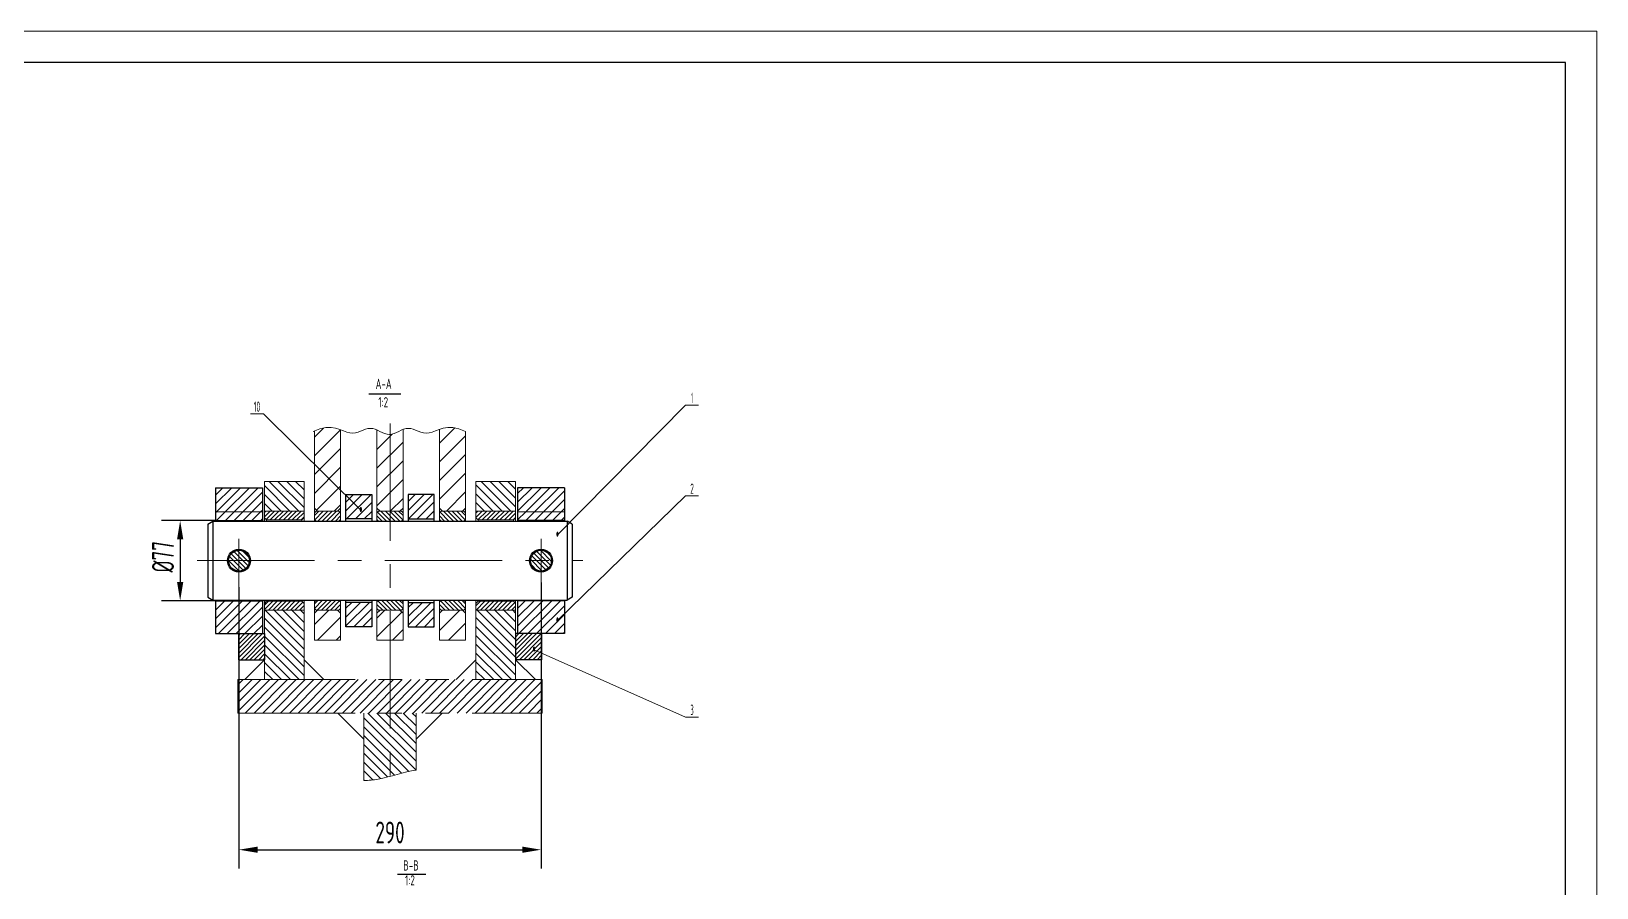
# Model space of a CAD drawing. Header units: millimetres. Extents: x -11 to 6289, y -2 to 4453.
# Drawn here: x 2532 to 6289, y 2400 to 4453 of the extents above; entities that cross this region are included whole.
import ezdxf
from ezdxf.enums import TextEntityAlignment as Align

# ---------------------------------------------------------------- set-up
doc = ezdxf.new("R2010")
doc.units = ezdxf.units.MM
doc.header["$LTSCALE"] = 150
for name, pattern in [('F', [0.75, 0.5, -0.25]), ('G', [2, 1.25, -0.25, 0.25, -0.25]), ('K', [2.5, 1.25, -0.25, 0.25, -0.25, 0.25, -0.25])]:
    doc.linetypes.add(name, pattern=pattern)
doc.layers.get('0').update_dxf_attribs({"lineweight": 30})
doc.layers.get('Defpoints').update_dxf_attribs({"lineweight": 30})
for name, color, linetype, lineweight in [('01', 7, 'Continuous', 30), ('02', 1, 'Continuous', 13), ('02C', 3, 'Continuous', 13), ('04', 2, 'F', 13), ('05', 4, 'G', 13), ('07', 6, 'K', 13), ('08', 1, 'Continuous', 13), ('11', 3, 'Continuous', 13)]:
    doc.layers.add(name, color=color, linetype=linetype, lineweight=lineweight)
doc.styles.get("Standard").update_dxf_attribs({"font": 'isocp', "width": 0.707, "bigfont": 'intecad.shx'})
doc.dimstyles.new('INTE', dxfattribs={"dimscale": 15, "dimtxt": 3.5, "dimasz": 3, "dimexe": 3, "dimexo": 0, "dimgap": 1, "dimtad": 1, "dimdec": 1, "dimdsep": 46, "dimtxsty": 'Standard', "dimcen": 0, "dimclrd": 1, "dimclre": 1, "dimclrt": 3, "dimadec": 0, "dimazin": 0, "dimtfac": 1, "dimtdec": 1, "dimtmove": 0, "dimatfit": 0, "dimfxl": 1, "dimarcsym": 0})
pattern_1 = [(45, (3086.452, 1332.586), (-10.6066, 10.6066), [])]
pattern_2 = [(135, (3086.452, 1332.586), (-10.6066, -10.6066), [])]
pattern_3 = [(45, (3086.4525, 1332.5864), (-5.3033, 5.3033), [])]

# ---------------------------------------------------------------- blocks, each defined once
blk = doc.blocks.new('*D1')
at = {"layer": '08', "color": 1, "lineweight": -2}
for p, q in [((3030.3, 3120.5), (3030.3, 2445.9)), ((3755.3, 3131.6), (3755.3, 2445.9)), ((3075.3, 2490.9), (3710.3, 2490.9))]:
    blk.add_line(p, q, dxfattribs=at)
at = {"layer": '08', "color": 1}
for points in [[(3075.3, 2498.4), (3075.3, 2483.4), (3030.3, 2490.9)], [(3710.3, 2498.4), (3710.3, 2483.4), (3755.3, 2490.9)]]:
    blk.add_solid(points, dxfattribs=at)
at = {"layer": 'Defpoints', "color": 0}
for p in [(3030.3, 3120.5), (3755.3, 3131.6), (3755.3, 2490.9)]:
    blk.add_point(p, dxfattribs=at)
at = {"layer": '08', "color": 3, "insert": (3392.8, 2532.2), "char_height": 52.5, "attachment_point": 5}
blk.add_mtext('290', dxfattribs=at)
blk = doc.blocks.new('*D2')
at = {"layer": '08', "color": 1, "lineweight": -2}
for p, q in [((2974.1, 3280.3), (2844.2, 3280.3)), ((2889.2, 3235.3), (2889.2, 3132.8)), ((2974.1, 3087.8), (2844.2, 3087.8))]:
    blk.add_line(p, q, dxfattribs=at)
at = {"layer": '08', "color": 1}
for points in [[(2881.7, 3235.3), (2896.7, 3235.3), (2889.2, 3280.3)], [(2881.7, 3132.8), (2896.7, 3132.8), (2889.2, 3087.8)]]:
    blk.add_solid(points, dxfattribs=at)
at = {"layer": 'Defpoints', "color": 0}
for p in [(2974.1, 3280.3), (2889.2, 3087.8), (2974.1, 3087.8)]:
    blk.add_point(p, dxfattribs=at)
at = {"layer": '08', "color": 3, "insert": (2848, 3193.4), "char_height": 52.5, "attachment_point": 5, "rotation": 90}
blk.add_mtext('%%c77', dxfattribs=at)
blk = doc.blocks.new('*U13', base_point=(-11.36, -1.55))
at = {"layer": '01'}
for points in [[(403.64, 290.45), (13.64, 290.45)], [(403.64, 3.45), (403.64, 290.45)]]:
    blk.add_lwpolyline(points, dxfattribs=at)
at = {"layer": '02'}
for points in [[(408.64, 295.45), (-11.36, 295.45)], [(408.64, -1.55), (408.64, 295.45)]]:
    blk.add_lwpolyline(points, dxfattribs=at)

msp = doc.modelspace()

# ---------------------------------------------------------------- hatches: boundary and pattern name
at = {"layer": '02', "ltscale": 1.5}
h = msp.add_hatch(dxfattribs=at)
h.set_pattern_fill('_USER', color=256, scale=15, angle=45, style=0, pattern_type=0)
h.set_pattern_definition(pattern_1)
h.paths.add_polyline_path([(3086.56, 3301.24), (3086.56, 3359.09), (2974.06, 3359.09), (2974.06, 3301.24)])
h.paths.add_polyline_path([(2974.06, 3087.84), (2974.06, 3009.09), (3086.56, 3009.09), (3086.56, 3087.84)])
h = msp.add_hatch(dxfattribs=at)
h.set_pattern_fill('_USER', color=256, scale=15, angle=45, style=0, pattern_type=0)
h.set_pattern_definition(pattern_1)
h.paths.add_polyline_path([(3699.06, 3359.09), (3811.56, 3359.09), (3811.56, 3301.24), (3699.06, 3301.24)])
h.paths.add_polyline_path([(3699.06, 3087.84), (3811.56, 3087.84), (3811.56, 3009.09), (3699.06, 3009.09)])
h = msp.add_hatch(dxfattribs=at)
h.set_pattern_fill('_USER', color=256, scale=15, angle=45, style=0, pattern_type=0)
h.set_pattern_definition([(45, (413.595, 727.151), (-10.6066, 10.6066), [])])
h.paths.add_polyline_path([(3349.11, 3284.09), (3286.61, 3284.09), (3286.61, 3342.84), (3349.11, 3342.84)])
h.paths.add_polyline_path([(3349.11, 3084.09), (3349.11, 3025.34), (3286.61, 3025.34), (3286.61, 3084.09)])
h = msp.add_hatch(dxfattribs=at)
h.set_pattern_fill('_USER', color=256, scale=15, angle=45, style=0, pattern_type=0)
h.set_pattern_definition([(45, (3161.402, 1332.586), (-10.6066, 10.6066), [])])
h.paths.add_polyline_path([(3436.51, 3284.09), (3499.01, 3284.09), (3499.01, 3342.84), (3436.51, 3342.84)])
h.paths.add_polyline_path([(3436.51, 3084.09), (3436.51, 3025.34), (3499.01, 3025.34), (3499.01, 3084.09)])
h = msp.add_hatch(dxfattribs=at)
h.set_pattern_fill('_USER', color=256, scale=15, angle=45, style=0, pattern_type=0)
h.set_pattern_definition(pattern_1)
h.paths.add_polyline_path([(2974.06, 3301.24), (2974.06, 3280.34), (3086.56, 3280.34), (3086.56, 3301.24)])
h = msp.add_hatch(dxfattribs=at)
h.set_pattern_fill('_USER', color=256, scale=15, angle=45, style=0, pattern_type=0)
h.set_pattern_definition(pattern_1)
h.paths.add_polyline_path([(3699.06, 3301.24), (3699.06, 3280.34), (3811.56, 3280.34), (3811.56, 3301.24)])
h = msp.add_hatch(dxfattribs=at)
h.set_pattern_fill('_USER', color=256, scale=8, angle=135, style=0, pattern_type=0)
h.set_pattern_definition([(135, (413.595, 843.3484), (-5.656854, -5.656854), [])])
h.paths.add_polyline_path([(3055.31, 3184.09), (3030.31, 3184.09), (3030.31, 3159.09, 0.4142136)])
h.paths.add_polyline_path([(3030.31, 3209.09), (3030.31, 3184.09), (3055.31, 3184.09, 0.4142136)])
h.paths.add_polyline_path([(3030.31, 3209.09, 0.4142136), (3005.31, 3184.09), (3030.31, 3184.09)])
h.paths.add_polyline_path([(3030.31, 3184.09), (3005.31, 3184.09, 0.4142136), (3030.31, 3159.09)])
h = msp.add_hatch(dxfattribs=at)
h.set_pattern_fill('_USER', color=256, scale=8, angle=135, style=0, pattern_type=0)
h.set_pattern_definition([(135, (1185.65, 912.078), (-5.656854, -5.656854), [])])
h.paths.add_polyline_path([(3755.31, 3209.09), (3755.31, 3184.09), (3780.31, 3184.09, 0.4142136)])
h.paths.add_polyline_path([(3780.31, 3184.09), (3755.31, 3184.09), (3755.31, 3159.09, 0.4142136)])
h.paths.add_polyline_path([(3755.31, 3184.09), (3730.31, 3184.09, 0.4142136), (3755.31, 3159.09)])
h.paths.add_polyline_path([(3755.31, 3209.09, 0.4142136), (3730.31, 3184.09), (3755.31, 3184.09)])
h = msp.add_hatch(dxfattribs=at)
h.set_pattern_fill('_USER', color=256, scale=7.5, angle=45, style=0, pattern_type=0)
h.set_pattern_definition(pattern_3)
h.paths.add_polyline_path([(3029.06, 2946.59), (3091.56, 2946.59), (3091.56, 3009.09), (3029.06, 3009.09)])
h = msp.add_hatch(dxfattribs=at)
h.set_pattern_fill('_USER', color=256, scale=7.5, angle=45, style=0, pattern_type=0)
h.set_pattern_definition(pattern_3)
h.paths.add_polyline_path([(3756.56, 3009.09), (3694.06, 3009.09), (3694.06, 2946.59), (3756.56, 2946.59)])
at = {"layer": '07', "linetype": 'K', "ltscale": 1.5}
h = msp.add_hatch(dxfattribs=at)
h.set_pattern_fill('ANSI31', color=6, scale=10, style=0)
h.set_pattern_definition([(45, (413.595, 727.15), (-22.45064, 22.45064), [])])
h.paths.add_polyline_path([(3274.01, 3498.19), (3272.13, 3498.91), (3262.37, 3501.79), (3251.36, 3503.46), (3238.88, 3503.21), (3224.7, 3500.31), (3211.51, 3495.15), (3211.51, 3415.13), (3274.01, 3353.5)])
h.paths.add_polyline_path([(3211.51, 3415.13), (3211.51, 3310.34), (3219.01, 3302.84), (3266.51, 3302.84), (3274.01, 3310.34), (3274.01, 3353.5)])
h.paths.add_polyline_path([(3424.01, 3498.41), (3419.85, 3496.7), (3414.15, 3494.02), (3408.44, 3491.34), (3402.73, 3489), (3397.02, 3487.34), (3391.31, 3486.71), (3385.6, 3487.34), (3379.89, 3489), (3374.18, 3491.34), (3368.47, 3494.02), (3362.76, 3496.7), (3361.51, 3497.22), (3361.51, 3310.34), (3369.01, 3302.84), (3416.51, 3302.84), (3424.01, 3310.34)])
h.paths.add_polyline_path([(3511.51, 3310.34), (3519.01, 3302.84), (3566.51, 3302.84), (3574.01, 3310.34), (3574.01, 3494.02), (3557.91, 3500.31), (3543.74, 3503.21), (3531.25, 3503.46), (3520.24, 3501.79), (3511.51, 3499.21)])
h.paths.add_polyline_path([(3511.51, 2993.59), (3574.01, 2993.59), (3574.01, 3057.84), (3566.51, 3065.34), (3519.01, 3065.34), (3511.51, 3057.84)])
h.paths.add_polyline_path([(3392.81, 3065.34), (3369.01, 3065.34), (3361.51, 3057.84), (3361.51, 2993.59), (3392.81, 2993.59)])
h.paths.add_polyline_path([(3392.81, 2993.59), (3424.01, 2993.59), (3424.01, 3057.84), (3416.51, 3065.34), (3392.81, 3065.34)])
h.paths.add_polyline_path([(3274.01, 3057.84), (3266.51, 3065.34), (3219.01, 3065.34), (3211.51, 3057.84), (3211.51, 2993.59), (3274.01, 2993.59)])
at = {"layer": '07', "ltscale": 1.5}
h = msp.add_hatch(dxfattribs=at)
h.set_pattern_fill('_USER', color=256, scale=15, angle=135, style=0, pattern_type=0)
h.set_pattern_definition(pattern_2)
h.paths.add_polyline_path([(3186.56, 3374.09), (3091.56, 3374.09), (3091.56, 3302.84), (3186.56, 3302.84)])
h.paths.add_polyline_path([(3186.56, 3065.34), (3091.56, 3065.34), (3091.56, 2898.72), (3186.56, 2898.72)])
h.paths.add_polyline_path([(3694.06, 3374.09), (3599.06, 3374.09), (3599.06, 3302.84), (3694.06, 3302.84)])
h.paths.add_polyline_path([(3694.06, 3065.34), (3599.06, 3065.34), (3599.06, 2898.72), (3694.06, 2898.72)])
h = msp.add_hatch(dxfattribs=at)
h.set_pattern_fill('_USER', color=256, scale=7.5, angle=45, style=0, pattern_type=0)
h.set_pattern_definition(pattern_3)
h.paths.add_polyline_path([(3186.56, 3302.84), (3091.56, 3302.84), (3091.56, 3286.59), (3096.56, 3281.59), (3181.56, 3281.59), (3186.56, 3286.59)])
h.paths.add_polyline_path([(3186.56, 3081.59), (3181.56, 3086.59), (3096.56, 3086.59), (3091.56, 3081.59), (3091.56, 3065.34), (3186.56, 3065.34)])
at = {"layer": '07', "linetype": 'K', "ltscale": 1.5}
h = msp.add_hatch(dxfattribs=at)
h.set_pattern_fill('_USER', color=6, scale=7.5, angle=135, style=0, pattern_type=0)
h.set_pattern_definition([(225, (6037.175, 8196.9156), (-5.303301, 5.303301), [])])
h.paths.add_polyline_path([(3274.01, 3069.09), (3270.26, 3065.34), (3215.26, 3065.34), (3211.51, 3069.09), (3211.51, 3085.34), (3215.26, 3089.09), (3270.26, 3089.09), (3274.01, 3085.34)])
h.paths.add_polyline_path([(3274.01, 3282.84), (3270.26, 3279.09), (3215.26, 3279.09), (3211.51, 3282.84), (3211.51, 3299.09), (3215.26, 3302.84), (3270.26, 3302.84), (3274.01, 3299.09)])
h = msp.add_hatch(dxfattribs=at)
h.set_pattern_fill('_USER', color=6, scale=7.5, angle=135, style=0, pattern_type=0)
h.set_pattern_definition([(315, (598.3384, 8196.9156), (5.303301, 5.303301), [])])
h.paths.add_polyline_path([(3361.51, 3069.09), (3365.26, 3065.34), (3420.26, 3065.34), (3424.01, 3069.09), (3424.01, 3085.34), (3420.26, 3089.09), (3365.26, 3089.09), (3361.51, 3085.34)])
h.paths.add_polyline_path([(3361.51, 3282.84), (3365.26, 3279.09), (3420.26, 3279.09), (3424.01, 3282.84), (3424.01, 3299.09), (3420.26, 3302.84), (3365.26, 3302.84), (3361.51, 3299.09)])
h = msp.add_hatch(dxfattribs=at)
h.set_pattern_fill('_USER', color=6, scale=7.5, angle=135, style=0, pattern_type=0)
h.set_pattern_definition([(315, (748.3384, 8196.9156), (5.303301, 5.303301), [])])
h.paths.add_polyline_path([(3511.51, 3069.09), (3515.26, 3065.34), (3570.26, 3065.34), (3574.01, 3069.09), (3574.01, 3085.34), (3570.26, 3089.09), (3515.26, 3089.09), (3511.51, 3085.34)])
h.paths.add_polyline_path([(3511.51, 3282.84), (3515.26, 3279.09), (3570.26, 3279.09), (3574.01, 3282.84), (3574.01, 3299.09), (3570.26, 3302.84), (3515.26, 3302.84), (3511.51, 3299.09)])
at = {"layer": '07', "ltscale": 1.5}
h = msp.add_hatch(dxfattribs=at)
h.set_pattern_fill('_USER', color=256, scale=7.5, angle=45, style=0, pattern_type=0)
h.set_pattern_definition(pattern_3)
h.paths.add_polyline_path([(3694.06, 3302.84), (3599.06, 3302.84), (3599.06, 3286.59), (3604.06, 3281.59), (3689.06, 3281.59), (3694.06, 3286.59)])
h.paths.add_polyline_path([(3689.06, 3086.59), (3604.06, 3086.59), (3599.06, 3081.59), (3599.06, 3065.34), (3694.06, 3065.34), (3694.06, 3081.59)])
h = msp.add_hatch(dxfattribs=at)
h.set_pattern_fill('_USER', color=256, scale=15, angle=45, style=0, pattern_type=0)
h.set_pattern_definition(pattern_1)
h.paths.add_polyline_path([(3027.81, 2898.72), (3027.81, 2818.72), (3392.81, 2818.72), (3392.81, 2898.72)])
h.paths.add_polyline_path([(3392.81, 2898.72), (3392.81, 2818.72), (3757.81, 2818.72), (3757.81, 2898.72)])
h = msp.add_hatch(dxfattribs=at)
h.set_pattern_fill('_USER', color=256, scale=15, angle=135, style=0, pattern_type=0)
h.set_pattern_definition(pattern_2)
edge = h.paths.add_edge_path()
edge.add_spline(control_points=[(3392.81, 2666.81), (3413.86, 2672.3), (3434.79, 2678.67), (3455.31, 2682)], knot_values=[235.6412331, 235.6412331, 235.6412331, 235.6412331, 297.8289028, 297.8289028, 297.8289028, 297.8289028], degree=3, periodic=0)
edge.add_line((3455.31, 2682), (3455.31, 2818.72))
edge.add_line((3455.31, 2818.72), (3392.81, 2818.72))
edge.add_line((3392.81, 2818.72), (3392.81, 2666.81))
edge = h.paths.add_edge_path()
edge.add_line((3392.81, 2818.72), (3330.31, 2818.72))
edge.add_line((3330.31, 2818.72), (3330.31, 2656.49))
edge.add_spline(control_points=[(3330.31, 2656.49), (3341.59, 2656.85), (3362.46, 2659.3), (3383.33, 2664.34), (3392.81, 2666.81)], knot_values=[174.1568688, 174.1568688, 174.1568688, 174.1568688, 207.6517649, 235.6412331, 235.6412331, 235.6412331, 235.6412331], degree=3, periodic=0)
edge.add_line((3392.81, 2666.81), (3392.81, 2818.72))

# ---------------------------------------------------------------- linework, layer by layer
at = {"ltscale": 1.5}
for p, q in [((3342.05, 3583.95), (3418.52, 3583.95)), ((2974.06, 3359.09), (2974.06, 3279.09)), ((2974.06, 3359.09), (3086.56, 3359.09)), ((3086.56, 3359.09), (3086.56, 3279.09)), ((3811.56, 3359.09), (3699.06, 3359.09)), ((3699.06, 3359.09), (3699.06, 3279.09)), ((3811.56, 3359.09), (3811.56, 3279.09)), ((3286.61, 3342.84), (3349.11, 3342.84)), ((3286.61, 3279.09), (3286.61, 3342.84)), ((3349.11, 3342.84), (3349.11, 3279.09)), ((3499.01, 3342.84), (3436.51, 3342.84)), ((3436.51, 3342.84), (3436.51, 3279.09)), ((3499.01, 3279.09), (3499.01, 3342.84)), ((2955.31, 3271.87), (2967.81, 3279.09)), ((2955.31, 3271.87), (2955.31, 3096.31)), ((2967.81, 3279.09), (3817.81, 3279.09)), ((2967.81, 3279.09), (2967.81, 3089.09)), ((2974.06, 3280.34), (3086.56, 3280.34)), ((3349.11, 3284.09), (3286.61, 3284.09)), ((3436.51, 3284.09), (3499.01, 3284.09)), ((3811.56, 3280.34), (3699.06, 3280.34)), ((3817.81, 3279.09), (3817.81, 3089.09)), ((3830.31, 3271.87), (3817.81, 3279.09)), ((3830.31, 3271.87), (3830.31, 3096.31)), ((2955.31, 3096.31), (2967.81, 3089.09)), ((2967.81, 3089.09), (3817.81, 3089.09)), ((2974.06, 3089.09), (2974.06, 3009.09)), ((2974.06, 3087.84), (3086.56, 3087.84)), ((3086.56, 3089.09), (3086.56, 3009.09)), ((3286.61, 3025.34), (3286.61, 3089.09)), ((3349.11, 3084.09), (3286.61, 3084.09)), ((3349.11, 3089.09), (3349.11, 3025.34)), ((3436.51, 3089.09), (3436.51, 3025.34)), ((3436.51, 3084.09), (3499.01, 3084.09)), ((3499.01, 3025.34), (3499.01, 3089.09)), ((3699.06, 3089.09), (3699.06, 3009.09)), ((3811.56, 3087.84), (3699.06, 3087.84)), ((3811.56, 3089.09), (3811.56, 3009.09)), ((3830.31, 3096.31), (3817.81, 3089.09)), ((2974.06, 3009.09), (3086.56, 3009.09)), ((3029.06, 3009.09), (3091.56, 3009.09)), ((3029.06, 3009.09), (3029.06, 2946.59)), ((3091.56, 3009.09), (3091.56, 2946.59)), ((3349.11, 3025.34), (3286.61, 3025.34)), ((3436.51, 3025.34), (3499.01, 3025.34)), ((3811.56, 3009.09), (3694.06, 3009.09)), ((3756.56, 3009.09), (3756.56, 2946.59)), ((3029.06, 2946.59), (3091.56, 2946.59)), ((3756.56, 2946.59), (3694.06, 2946.59)), ((3411.1, 2432.59), (3478.53, 2432.59))]:
    msp.add_line(p, q, dxfattribs=at)
for centre, radius in [((3030.31, 3184.09), 27.5), ((3030.31, 3184.09), 27.5), ((3030.31, 3184.09), 25), ((3755.31, 3184.09), 27.5), ((3755.31, 3184.09), 25)]:
    msp.add_circle(centre, radius, dxfattribs=at)
at = {"layer": '01', "ltscale": 1.5}
msp.add_line((3694.06, 3009.09), (3694.06, 2946.59), dxfattribs=at)
at = {"layer": '02', "ltscale": 1.5}
for p, q in [((3089, 3535.93), (3058, 3535.93)), ((3322.74, 3305.45), (3089, 3535.93)), ((3794.63, 3246.32), (4102.18, 3557.2)), ((4102.18, 3557.2), (4133.18, 3557.2)), ((3794.63, 3040.82), (4102.18, 3339.41)), ((4102.18, 3339.41), (4133.18, 3339.41)), ((3738.39, 2970.57), (4102.18, 2808.98)), ((4102.18, 2808.98), (4133.18, 2808.98))]:
    msp.add_line(p, q, dxfattribs=at)
msp.add_lwpolyline([(3208.61, 3494.02), (3224.7, 3500.31), (3238.88, 3503.21), (3251.36, 3503.46), (3262.37, 3501.79), (3272.13, 3498.91), (3280.87, 3495.56), (3288.8, 3492.47), (3296.15, 3490.37), (3303.12, 3489.79), (3309.77, 3490.54), (3316.16, 3492.23), (3322.32, 3494.48), (3328.3, 3496.9), (3334.16, 3499.1), (3339.92, 3500.71), (3345.63, 3501.33), (3351.34, 3500.7), (3357.05, 3499.05), (3362.76, 3496.7), (3368.47, 3494.02), (3374.18, 3491.34), (3379.89, 3489), (3385.6, 3487.34), (3391.31, 3486.71), (3397.02, 3487.34), (3402.73, 3489), (3408.44, 3491.34), (3414.15, 3494.02), (3419.85, 3496.7), (3425.56, 3499.05), (3431.27, 3500.7), (3436.98, 3501.33), (3442.7, 3500.71), (3448.46, 3499.1), (3454.31, 3496.9), (3460.3, 3494.48), (3466.46, 3492.23), (3472.84, 3490.54), (3479.5, 3489.79), (3486.46, 3490.37), (3493.82, 3492.47), (3501.75, 3495.56), (3510.48, 3498.91), (3520.24, 3501.79), (3531.25, 3503.46), (3543.74, 3503.21), (3557.91, 3500.31), (3574.01, 3494.02)], dxfattribs=at)
at = {"layer": '02C', "ltscale": 1.5}
msp.add_open_spline([(3330.31, 2656.49), (3341.59, 2656.85), (3383.57, 2661.78), (3425.56, 2677.18), (3455.31, 2682)], degree=3, knots=[174.1568688, 174.1568688, 174.1568688, 174.1568688, 207.6517649, 297.8289028, 297.8289028, 297.8289028, 297.8289028], dxfattribs=at)
at = {"layer": '04', "ltscale": 1.5}
for p, q in [((2974.06, 3301.24), (3086.56, 3301.24)), ((3811.56, 3301.24), (3699.06, 3301.24))]:
    msp.add_line(p, q, dxfattribs=at)
at = {"layer": '05', "ltscale": 1.5}
for p, q in [((3392.81, 3512.98), (3392.81, 2641.81)), ((3030.31, 3236.59), (3030.31, 3131.59)), ((3030.31, 3234.47), (3030.31, 3120.46)), ((3755.31, 3236.59), (3755.31, 3131.59)), ((2930.31, 3184.09), (3855.31, 3184.09))]:
    msp.add_line(p, q, dxfattribs=at)
at = {"layer": '07', "color": 6, "linetype": 'K', "ltscale": 1.5}
for p, q in [((3211.51, 3495.15), (3211.51, 3279.09)), ((3274.01, 3498.19), (3274.01, 3279.09)), ((3361.51, 3497.22), (3361.51, 3279.09)), ((3424.01, 3498.41), (3424.01, 3279.09)), ((3511.51, 3499.21), (3511.51, 3279.09)), ((3574.01, 3494.02), (3574.01, 3279.09)), ((3219.01, 3302.84), (3211.51, 3310.34)), ((3266.51, 3302.84), (3274.01, 3310.34)), ((3369.01, 3302.84), (3361.51, 3310.34)), ((3416.51, 3302.84), (3424.01, 3310.34)), ((3519.01, 3302.84), (3511.51, 3310.34)), ((3566.51, 3302.84), (3574.01, 3310.34)), ((3215.26, 3302.84), (3211.51, 3299.09)), ((3215.26, 3279.09), (3211.51, 3282.84)), ((3270.26, 3302.84), (3215.26, 3302.84)), ((3270.26, 3279.09), (3215.26, 3279.09)), ((3270.26, 3302.84), (3274.01, 3299.09)), ((3270.26, 3279.09), (3274.01, 3282.84)), ((3365.26, 3302.84), (3361.51, 3299.09)), ((3365.26, 3279.09), (3361.51, 3282.84)), ((3365.26, 3302.84), (3420.26, 3302.84)), ((3365.26, 3279.09), (3420.26, 3279.09)), ((3420.26, 3302.84), (3424.01, 3299.09)), ((3420.26, 3279.09), (3424.01, 3282.84)), ((3515.26, 3302.84), (3511.51, 3299.09)), ((3515.26, 3279.09), (3511.51, 3282.84)), ((3515.26, 3302.84), (3570.26, 3302.84)), ((3515.26, 3279.09), (3570.26, 3279.09)), ((3570.26, 3302.84), (3574.01, 3299.09)), ((3570.26, 3279.09), (3574.01, 3282.84)), ((3215.26, 3089.09), (3211.51, 3085.34)), ((3211.51, 3089.09), (3211.51, 2993.59)), ((3270.26, 3089.09), (3215.26, 3089.09)), ((3270.26, 3089.09), (3274.01, 3085.34)), ((3274.01, 3089.09), (3274.01, 2993.59)), ((3277.76, 3089.09), (3332.76, 3089.09)), ((3365.26, 3089.09), (3361.51, 3085.34)), ((3361.51, 3089.09), (3361.51, 2993.59)), ((3365.26, 3089.09), (3420.26, 3089.09)), ((3420.26, 3089.09), (3424.01, 3085.34)), ((3424.01, 3089.09), (3424.01, 2993.59)), ((3511.51, 3089.09), (3511.51, 2993.59)), ((3515.26, 3089.09), (3511.51, 3085.34)), ((3515.26, 3089.09), (3570.26, 3089.09)), ((3570.26, 3089.09), (3574.01, 3085.34)), ((3574.01, 3089.09), (3574.01, 2993.59)), ((3215.26, 3065.34), (3211.51, 3069.09)), ((3219.01, 3065.34), (3211.51, 3057.84)), ((3270.26, 3065.34), (3215.26, 3065.34)), ((3266.51, 3065.34), (3274.01, 3057.84)), ((3270.26, 3065.34), (3274.01, 3069.09)), ((3365.26, 3065.34), (3361.51, 3069.09)), ((3369.01, 3065.34), (3361.51, 3057.84)), ((3365.26, 3065.34), (3420.26, 3065.34)), ((3416.51, 3065.34), (3424.01, 3057.84)), ((3420.26, 3065.34), (3424.01, 3069.09)), ((3515.26, 3065.34), (3511.51, 3069.09)), ((3519.01, 3065.34), (3511.51, 3057.84)), ((3515.26, 3065.34), (3570.26, 3065.34)), ((3566.51, 3065.34), (3574.01, 3057.84)), ((3570.26, 3065.34), (3574.01, 3069.09)), ((3211.51, 2993.59), (3274.01, 2993.59)), ((3424.01, 2993.59), (3361.51, 2993.59)), ((3574.01, 2993.59), (3511.51, 2993.59))]:
    msp.add_line(p, q, dxfattribs=at)
at = {"layer": '07', "ltscale": 1.5}
for p, q in [((3091.56, 3374.09), (3186.56, 3374.09)), ((3091.56, 3279.09), (3091.56, 3374.09)), ((3186.56, 3279.09), (3186.56, 3374.09)), ((3599.06, 3374.09), (3694.06, 3374.09)), ((3599.06, 3279.09), (3599.06, 3374.09)), ((3694.06, 3279.09), (3694.06, 3374.09)), ((3091.56, 3302.84), (3186.56, 3302.84)), ((3096.56, 3281.59), (3091.56, 3286.59)), ((3181.56, 3281.59), (3096.56, 3281.59)), ((3096.56, 3279.09), (3096.56, 3281.59)), ((3181.56, 3281.59), (3186.56, 3286.59)), ((3181.56, 3281.59), (3181.56, 3279.09)), ((3599.06, 3302.84), (3694.06, 3302.84)), ((3604.06, 3281.59), (3599.06, 3286.59)), ((3604.06, 3281.59), (3604.06, 3279.09)), ((3689.06, 3281.59), (3604.06, 3281.59)), ((3689.06, 3281.59), (3694.06, 3286.59)), ((3689.06, 3279.09), (3689.06, 3281.59)), ((3091.56, 2898.72), (3091.56, 3089.09)), ((3096.56, 3086.59), (3091.56, 3081.59)), ((3096.56, 3086.59), (3096.56, 3089.09)), ((3181.56, 3086.59), (3096.56, 3086.59)), ((3181.56, 3089.09), (3181.56, 3086.59)), ((3181.56, 3086.59), (3186.56, 3081.59)), ((3186.56, 2898.72), (3186.56, 3089.09)), ((3599.06, 2898.72), (3599.06, 3089.09)), ((3604.06, 3086.59), (3599.06, 3081.59)), ((3604.06, 3089.09), (3604.06, 3086.59)), ((3689.06, 3086.59), (3604.06, 3086.59)), ((3689.06, 3086.59), (3689.06, 3089.09)), ((3689.06, 3086.59), (3694.06, 3081.59)), ((3694.06, 2898.72), (3694.06, 3089.09)), ((3091.56, 3065.34), (3186.56, 3065.34)), ((3599.06, 3065.34), (3694.06, 3065.34)), ((3091.56, 2946.22), (3044.06, 2898.72)), ((3186.56, 2946.22), (3234.06, 2898.72)), ((3599.06, 2946.22), (3551.56, 2898.72)), ((3694.06, 2946.22), (3741.56, 2898.72)), ((3027.81, 2898.72), (3757.81, 2898.72)), ((3027.81, 2818.72), (3027.81, 2898.72)), ((3757.81, 2818.72), (3757.81, 2898.72)), ((3027.81, 2818.72), (3757.81, 2818.72)), ((3267.81, 2818.72), (3330.31, 2756.22)), ((3330.31, 2818.72), (3330.31, 2656.49)), ((3455.31, 2818.72), (3455.31, 2682)), ((3517.81, 2818.72), (3455.31, 2756.22))]:
    msp.add_line(p, q, dxfattribs=at)

# ---------------------------------------------------------------- block references
at = {"layer": '05', "xscale": 15, "yscale": 15, "zscale": 15}
msp.add_blockref('*U13', (-11.36, -1.55), dxfattribs=at)

# ---------------------------------------------------------------- texts
at = {"layer": '02', "ltscale": 1.5, "width": 0.605172}
for p, p2 in [((3319.74, 3300.45), (3325.74, 3300.45)), ((3791.63, 3241.32), (3797.63, 3241.32)), ((3791.63, 3035.82), (3797.63, 3035.82)), ((3735.39, 2965.57), (3741.39, 2965.57))]:
    msp.add_text('●', height=10, dxfattribs=at).set_placement(p, p2, align=Align.FIT)
at = {"layer": '11', "ltscale": 1.5, "width": 0.707}
for s, p in [('A-A', (3358.23, 3588.33)), ('1:2', (3364.65, 3544.45)), ('B-B', (3424.48, 2433.63)), ('1:2', (3428.86, 2398.04))]:
    msp.add_text(s, height=24.5, dxfattribs=at).set_placement(p, align=Align.BOTTOM_LEFT)
at = {"layer": '11', "ltscale": 1.5}
for s, height, width, p, p2 in [('1', 24.75, 0.404, (4115.93, 3562.2), (4119.43, 3562.2)), ('10', 24.749, 0.606076, (3065.62, 3540.93), (3081.38, 3540.93)), ('2', 24.75, 0.562593, (4113.43, 3344.41), (4121.93, 3344.41)), ('3', 24.75, 0.527686, (4113.82, 2813.98), (4121.54, 2813.98))]:
    msp.add_text(s, height=height, dxfattribs=dict(at, width=width)).set_placement(p, p2, align=Align.FIT)

# ---------------------------------------------------------------- dimensions: what is measured, and where the dimension line sits
at = {"layer": '08', "ltscale": 1.5}
dim = msp.add_linear_dim(base=(2889.23, 3087.84), p1=(2974.06, 3280.34), p2=(2974.06, 3087.84), angle=90, text='%%c77', dimstyle='INTE', dxfattribs=at)
dim.commit()
dim.dimension.update_dxf_attribs({"geometry": '*D2', "text_midpoint": (2889.23, 3193.37), "dimtype": 160})
dim = msp.add_linear_dim(base=(3755.31, 2490.93), p1=(3030.31, 3120.46), p2=(3755.31, 3131.59), text='290', dimstyle='INTE', dxfattribs=at)
dim.commit()
dim.dimension.update_dxf_attribs({"geometry": '*D1', "text_midpoint": (3392.81, 2532.19)})

doc.saveas('drawing.dxf')
